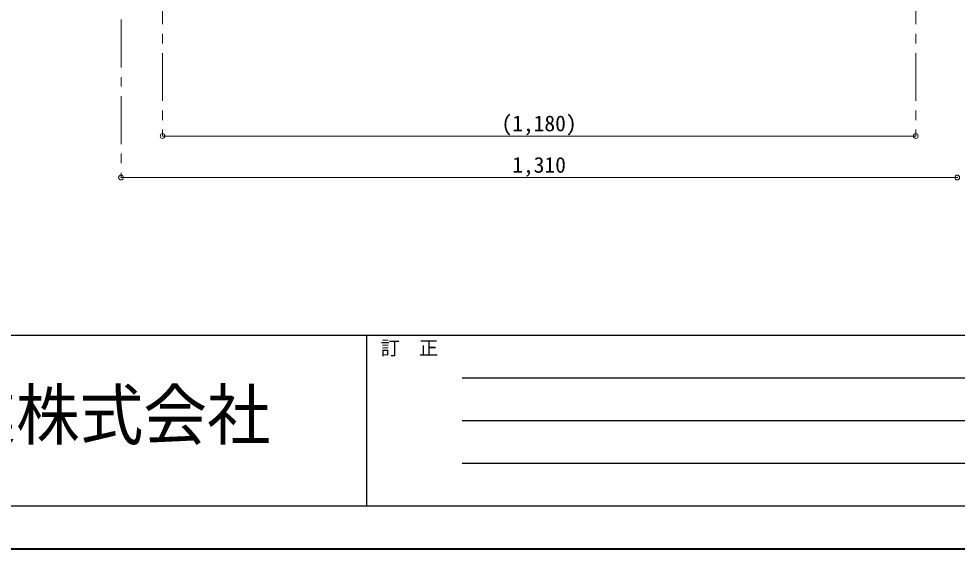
# Model space of a CAD drawing. Units: millimetres at full size, sheet at 1:15; details may follow other scales. Extents: x -3151 to 2924, y -2106 to 2109.
# Drawn here: x -2349 to -878, y -2106 to -1275 of the extents above; entities that cross this region are included whole.
import ezdxf
from ezdxf.enums import TextEntityAlignment as Align

# ---------------------------------------------------------------- set-up
doc = ezdxf.new("R2010")
doc.units = ezdxf.units.MM
doc.header["$LTSCALE"] = 15
doc.header["$PDMODE"] = 32
doc.header["$PDSIZE"] = 7.5
doc.linetypes.add('CHAIN1', pattern=[8, 5, -1, 1, -1])
doc.layers.add('0-0____1', color=4, linetype='Continuous', lineweight=9)
doc.styles.add('ＭＳ ゴシック', font='')
doc.styles.get('ＭＳ ゴシック').set_extended_font_data('MS Gothic')

msp = doc.modelspace()

# ---------------------------------------------------------------- linework, layer by layer
at = {"layer": '0-0____1', "linetype": 'CHAIN1'}
for p, q in [((-2123.4, -1208.33), (-2123.4, -1458.33)), ((-943.4, -1208.33), (-943.4, -1458.33)), ((-2188.4, -1275.93), (-2188.4, -1523.33))]:
    msp.add_line(p, q, dxfattribs=at)
at = {"layer": '0-0____1'}
for p, q in [((-2123.4, -1458.33), (-943.4, -1458.33)), ((-878.4, -1523.33), (-2188.4, -1523.33))]:
    msp.add_line(p, q, dxfattribs=at)
at = {"layer": '0-0____1', "color": 6, "lineweight": 25}
for p, q in [((-3083.4, -1770.47), (2856.6, -1770.47)), ((-1804.12, -1770.47), (-1804.12, -2038.33)), ((-1654.12, -1837.43), (-261.26, -1837.43)), ((-261.26, -1904.4), (-1654.12, -1904.4)), ((-261.26, -1971.36), (-1654.12, -1971.36)), ((2856.6, -2038.33), (-3083.4, -2038.33))]:
    msp.add_line(p, q, dxfattribs=at)
at = {"layer": '0-0____1', "color": 1, "lineweight": 40}
msp.add_line((2924.1, -2105.83), (-3150.9, -2105.83), dxfattribs=at)
at = {"layer": '0-0____1', "color": 1}
for p in [(-2123.4, -1458.33), (-943.4, -1458.33), (-2188.4, -1523.33), (-878.4, -1523.33)]:
    msp.add_point(p, dxfattribs=at)

# ---------------------------------------------------------------- texts
at = {"layer": '0-0____1', "color": 7, "style": 'ＭＳ ゴシック'}
for s, height, p in [('(1,180)', 24.74, (-1592.47, -1458.33)), ('1,310', 24.74, (-1575.59, -1523.33)), ('訂\u3000正', 21.99, (-1781.62, -1807.97))]:
    msp.add_text(s, height=height, dxfattribs=at).set_placement(p, align=Align.BOTTOM_LEFT)
at = {"layer": '0-0____1', "color": 7, "style": 'ＭＳ ゴシック', "width": 0.95}
msp.add_text('工業株式会社', height=76.98, dxfattribs=at).set_placement((-2552.51, -1956.9), align=Align.BOTTOM_LEFT)

doc.saveas('drawing.dxf')
